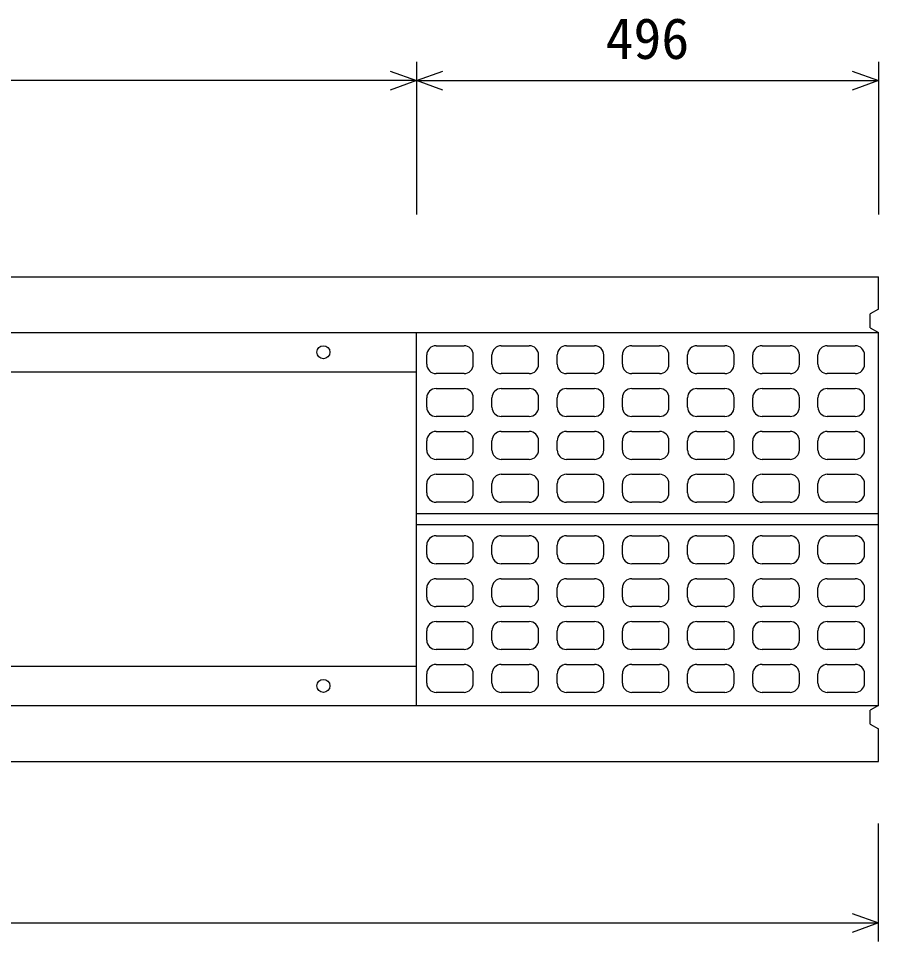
# Model space of a CAD drawing. Units: millimetres, scale not verified. Extents: x -16800 to 16800, y -5940 to 5940.
# Drawn here: x -8967 to -8044, y 2961 to 3952 of the extents above; entities that cross this region are included whole.
import ezdxf
from ezdxf.enums import TextEntityAlignment as Align

# ---------------------------------------------------------------- set-up
doc = ezdxf.new("R2010")
doc.units = ezdxf.units.MM
doc.header["$LTSCALE"] = 20
for name, color, linetype, lineweight in [('0-0_DIM', 7, 'Continuous', 25), ('0-2_HATCH', 6, 'Continuous', 25), ('0-5_OUTLINE', 3, 'Continuous', 25)]:
    doc.layers.add(name, color=color, linetype=linetype, lineweight=lineweight)
doc.styles.add('ＭＳ ゴシック', font='')
doc.styles.get('ＭＳ ゴシック').set_extended_font_data('MS Gothic')

msp = doc.modelspace()

# ---------------------------------------------------------------- linework, layer by layer
at = {"layer": '0-0_DIM'}
for p, q in [((-8539.72, 3905.02), (-8539.72, 3741.26)), ((-8043.72, 3905.02), (-8043.72, 3741.26)), ((-8539.72, 3885.02), (-9547.72, 3885.02)), ((-8539.72, 3885.02), (-8043.72, 3885.02)), ((-8043.72, 2961.26), (-8043.72, 3087.93)), ((-10043.72, 2981.26), (-8043.72, 2981.26))]:
    msp.add_line(p, q, dxfattribs=at)
for points in [[(-8567.91, 3895.28), (-8539.72, 3885.02), (-8567.91, 3874.76)], [(-8511.53, 3874.76), (-8539.72, 3885.02), (-8511.53, 3895.28)], [(-8071.91, 3895.28), (-8043.72, 3885.02), (-8071.91, 3874.76)], [(-8071.91, 2991.52), (-8043.72, 2981.26), (-8071.91, 2971)]]:
    msp.add_lwpolyline(points, dxfattribs=at)
at = {"layer": '0-2_HATCH'}
for p, q in [((-8518.72, 3600.59), (-8488.72, 3600.59)), ((-8448.72, 3600.59), (-8418.72, 3600.59)), ((-8378.72, 3600.59), (-8348.72, 3600.59)), ((-8308.72, 3600.59), (-8278.72, 3600.59)), ((-8238.72, 3600.59), (-8208.72, 3600.59)), ((-8168.72, 3600.59), (-8138.72, 3600.59)), ((-8098.72, 3600.59), (-8068.72, 3600.59)), ((-8528.72, 3580.59), (-8528.72, 3590.59)), ((-8478.72, 3580.59), (-8478.72, 3590.59)), ((-8458.72, 3580.59), (-8458.72, 3590.59)), ((-8408.72, 3580.59), (-8408.72, 3590.59)), ((-8388.72, 3580.59), (-8388.72, 3590.59)), ((-8338.72, 3580.59), (-8338.72, 3590.59)), ((-8318.72, 3580.59), (-8318.72, 3590.59)), ((-8268.72, 3580.59), (-8268.72, 3590.59)), ((-8248.72, 3580.59), (-8248.72, 3590.59)), ((-8198.72, 3580.59), (-8198.72, 3590.59)), ((-8178.72, 3580.59), (-8178.72, 3590.59)), ((-8128.72, 3580.59), (-8128.72, 3590.59)), ((-8108.72, 3580.59), (-8108.72, 3590.59)), ((-8058.72, 3580.59), (-8058.72, 3590.59)), ((-8488.72, 3570.59), (-8518.72, 3570.59)), ((-8418.72, 3570.59), (-8448.72, 3570.59)), ((-8348.72, 3570.59), (-8378.72, 3570.59)), ((-8278.72, 3570.59), (-8308.72, 3570.59)), ((-8208.72, 3570.59), (-8238.72, 3570.59)), ((-8138.72, 3570.59), (-8168.72, 3570.59)), ((-8068.72, 3570.59), (-8098.72, 3570.59)), ((-8518.72, 3554.59), (-8488.72, 3554.59)), ((-8448.72, 3554.59), (-8418.72, 3554.59)), ((-8378.72, 3554.59), (-8348.72, 3554.59)), ((-8308.72, 3554.59), (-8278.72, 3554.59)), ((-8238.72, 3554.59), (-8208.72, 3554.59)), ((-8168.72, 3554.59), (-8138.72, 3554.59)), ((-8098.72, 3554.59), (-8068.72, 3554.59)), ((-8528.72, 3534.59), (-8528.72, 3544.59)), ((-8478.72, 3534.59), (-8478.72, 3544.59)), ((-8458.72, 3534.59), (-8458.72, 3544.59)), ((-8408.72, 3534.59), (-8408.72, 3544.59)), ((-8388.72, 3534.59), (-8388.72, 3544.59)), ((-8338.72, 3534.59), (-8338.72, 3544.59)), ((-8318.72, 3534.59), (-8318.72, 3544.59)), ((-8268.72, 3534.59), (-8268.72, 3544.59)), ((-8248.72, 3534.59), (-8248.72, 3544.59)), ((-8198.72, 3534.59), (-8198.72, 3544.59)), ((-8178.72, 3534.59), (-8178.72, 3544.59)), ((-8128.72, 3534.59), (-8128.72, 3544.59)), ((-8108.72, 3534.59), (-8108.72, 3544.59)), ((-8058.72, 3534.59), (-8058.72, 3544.59)), ((-8488.72, 3524.59), (-8518.72, 3524.59)), ((-8418.72, 3524.59), (-8448.72, 3524.59)), ((-8348.72, 3524.59), (-8378.72, 3524.59)), ((-8278.72, 3524.59), (-8308.72, 3524.59)), ((-8208.72, 3524.59), (-8238.72, 3524.59)), ((-8138.72, 3524.59), (-8168.72, 3524.59)), ((-8068.72, 3524.59), (-8098.72, 3524.59)), ((-8518.72, 3508.59), (-8488.72, 3508.59)), ((-8448.72, 3508.59), (-8418.72, 3508.59)), ((-8378.72, 3508.59), (-8348.72, 3508.59)), ((-8308.72, 3508.59), (-8278.72, 3508.59)), ((-8238.72, 3508.59), (-8208.72, 3508.59)), ((-8168.72, 3508.59), (-8138.72, 3508.59)), ((-8098.72, 3508.59), (-8068.72, 3508.59)), ((-8528.72, 3488.59), (-8528.72, 3498.59)), ((-8478.72, 3488.59), (-8478.72, 3498.59)), ((-8458.72, 3488.59), (-8458.72, 3498.59)), ((-8408.72, 3488.59), (-8408.72, 3498.59)), ((-8388.72, 3488.59), (-8388.72, 3498.59)), ((-8338.72, 3488.59), (-8338.72, 3498.59)), ((-8318.72, 3488.59), (-8318.72, 3498.59)), ((-8268.72, 3488.59), (-8268.72, 3498.59)), ((-8248.72, 3488.59), (-8248.72, 3498.59)), ((-8198.72, 3488.59), (-8198.72, 3498.59)), ((-8178.72, 3488.59), (-8178.72, 3498.59)), ((-8128.72, 3488.59), (-8128.72, 3498.59)), ((-8108.72, 3488.59), (-8108.72, 3498.59)), ((-8058.72, 3488.59), (-8058.72, 3498.59)), ((-8488.72, 3478.59), (-8518.72, 3478.59)), ((-8418.72, 3478.59), (-8448.72, 3478.59)), ((-8348.72, 3478.59), (-8378.72, 3478.59)), ((-8278.72, 3478.59), (-8308.72, 3478.59)), ((-8208.72, 3478.59), (-8238.72, 3478.59)), ((-8138.72, 3478.59), (-8168.72, 3478.59)), ((-8068.72, 3478.59), (-8098.72, 3478.59)), ((-8518.72, 3462.59), (-8488.72, 3462.59)), ((-8448.72, 3462.59), (-8418.72, 3462.59)), ((-8378.72, 3462.59), (-8348.72, 3462.59)), ((-8308.72, 3462.59), (-8278.72, 3462.59)), ((-8238.72, 3462.59), (-8208.72, 3462.59)), ((-8168.72, 3462.59), (-8138.72, 3462.59)), ((-8098.72, 3462.59), (-8068.72, 3462.59)), ((-8528.72, 3442.59), (-8528.72, 3452.59)), ((-8478.72, 3442.59), (-8478.72, 3452.59)), ((-8458.72, 3442.59), (-8458.72, 3452.59)), ((-8408.72, 3442.59), (-8408.72, 3452.59)), ((-8388.72, 3442.59), (-8388.72, 3452.59)), ((-8338.72, 3442.59), (-8338.72, 3452.59)), ((-8318.72, 3442.59), (-8318.72, 3452.59)), ((-8268.72, 3442.59), (-8268.72, 3452.59)), ((-8248.72, 3442.59), (-8248.72, 3452.59)), ((-8198.72, 3442.59), (-8198.72, 3452.59)), ((-8178.72, 3442.59), (-8178.72, 3452.59)), ((-8128.72, 3442.59), (-8128.72, 3452.59)), ((-8108.72, 3442.59), (-8108.72, 3452.59)), ((-8058.72, 3442.59), (-8058.72, 3452.59)), ((-8488.72, 3432.59), (-8518.72, 3432.59)), ((-8418.72, 3432.59), (-8448.72, 3432.59)), ((-8348.72, 3432.59), (-8378.72, 3432.59)), ((-8278.72, 3432.59), (-8308.72, 3432.59)), ((-8208.72, 3432.59), (-8238.72, 3432.59)), ((-8138.72, 3432.59), (-8168.72, 3432.59)), ((-8068.72, 3432.59), (-8098.72, 3432.59)), ((-8518.72, 3396.59), (-8488.72, 3396.59)), ((-8448.72, 3396.59), (-8418.72, 3396.59)), ((-8378.72, 3396.59), (-8348.72, 3396.59)), ((-8308.72, 3396.59), (-8278.72, 3396.59)), ((-8238.72, 3396.59), (-8208.72, 3396.59)), ((-8168.72, 3396.59), (-8138.72, 3396.59)), ((-8098.72, 3396.59), (-8068.72, 3396.59)), ((-8528.72, 3376.59), (-8528.72, 3386.59)), ((-8478.72, 3376.59), (-8478.72, 3386.59)), ((-8458.72, 3376.59), (-8458.72, 3386.59)), ((-8408.72, 3376.59), (-8408.72, 3386.59)), ((-8388.72, 3376.59), (-8388.72, 3386.59)), ((-8338.72, 3376.59), (-8338.72, 3386.59)), ((-8318.72, 3376.59), (-8318.72, 3386.59)), ((-8268.72, 3376.59), (-8268.72, 3386.59)), ((-8248.72, 3376.59), (-8248.72, 3386.59)), ((-8198.72, 3376.59), (-8198.72, 3386.59)), ((-8178.72, 3376.59), (-8178.72, 3386.59)), ((-8128.72, 3376.59), (-8128.72, 3386.59)), ((-8108.72, 3376.59), (-8108.72, 3386.59)), ((-8058.72, 3376.59), (-8058.72, 3386.59)), ((-8488.72, 3366.59), (-8518.72, 3366.59)), ((-8418.72, 3366.59), (-8448.72, 3366.59)), ((-8348.72, 3366.59), (-8378.72, 3366.59)), ((-8278.72, 3366.59), (-8308.72, 3366.59)), ((-8208.72, 3366.59), (-8238.72, 3366.59)), ((-8138.72, 3366.59), (-8168.72, 3366.59)), ((-8068.72, 3366.59), (-8098.72, 3366.59)), ((-8518.72, 3350.59), (-8488.72, 3350.59)), ((-8448.72, 3350.59), (-8418.72, 3350.59)), ((-8378.72, 3350.59), (-8348.72, 3350.59)), ((-8308.72, 3350.59), (-8278.72, 3350.59)), ((-8238.72, 3350.59), (-8208.72, 3350.59)), ((-8168.72, 3350.59), (-8138.72, 3350.59)), ((-8098.72, 3350.59), (-8068.72, 3350.59)), ((-8528.72, 3330.59), (-8528.72, 3340.59)), ((-8478.72, 3330.59), (-8478.72, 3340.59)), ((-8458.72, 3330.59), (-8458.72, 3340.59)), ((-8408.72, 3330.59), (-8408.72, 3340.59)), ((-8388.72, 3330.59), (-8388.72, 3340.59)), ((-8338.72, 3330.59), (-8338.72, 3340.59)), ((-8318.72, 3330.59), (-8318.72, 3340.59)), ((-8268.72, 3330.59), (-8268.72, 3340.59)), ((-8248.72, 3330.59), (-8248.72, 3340.59)), ((-8198.72, 3330.59), (-8198.72, 3340.59)), ((-8178.72, 3330.59), (-8178.72, 3340.59)), ((-8128.72, 3330.59), (-8128.72, 3340.59)), ((-8108.72, 3330.59), (-8108.72, 3340.59)), ((-8058.72, 3330.59), (-8058.72, 3340.59)), ((-8488.72, 3320.59), (-8518.72, 3320.59)), ((-8418.72, 3320.59), (-8448.72, 3320.59)), ((-8348.72, 3320.59), (-8378.72, 3320.59)), ((-8278.72, 3320.59), (-8308.72, 3320.59)), ((-8208.72, 3320.59), (-8238.72, 3320.59)), ((-8138.72, 3320.59), (-8168.72, 3320.59)), ((-8068.72, 3320.59), (-8098.72, 3320.59)), ((-8518.72, 3304.59), (-8488.72, 3304.59)), ((-8448.72, 3304.59), (-8418.72, 3304.59)), ((-8378.72, 3304.59), (-8348.72, 3304.59)), ((-8308.72, 3304.59), (-8278.72, 3304.59)), ((-8238.72, 3304.59), (-8208.72, 3304.59)), ((-8168.72, 3304.59), (-8138.72, 3304.59)), ((-8098.72, 3304.59), (-8068.72, 3304.59)), ((-8528.72, 3284.59), (-8528.72, 3294.59)), ((-8478.72, 3284.59), (-8478.72, 3294.59)), ((-8458.72, 3284.59), (-8458.72, 3294.59)), ((-8408.72, 3284.59), (-8408.72, 3294.59)), ((-8388.72, 3284.59), (-8388.72, 3294.59)), ((-8338.72, 3284.59), (-8338.72, 3294.59)), ((-8318.72, 3284.59), (-8318.72, 3294.59)), ((-8268.72, 3284.59), (-8268.72, 3294.59)), ((-8248.72, 3284.59), (-8248.72, 3294.59)), ((-8198.72, 3284.59), (-8198.72, 3294.59)), ((-8178.72, 3284.59), (-8178.72, 3294.59)), ((-8128.72, 3284.59), (-8128.72, 3294.59)), ((-8108.72, 3284.59), (-8108.72, 3294.59)), ((-8058.72, 3284.59), (-8058.72, 3294.59)), ((-8488.72, 3274.59), (-8518.72, 3274.59)), ((-8418.72, 3274.59), (-8448.72, 3274.59)), ((-8348.72, 3274.59), (-8378.72, 3274.59)), ((-8278.72, 3274.59), (-8308.72, 3274.59)), ((-8208.72, 3274.59), (-8238.72, 3274.59)), ((-8138.72, 3274.59), (-8168.72, 3274.59)), ((-8068.72, 3274.59), (-8098.72, 3274.59)), ((-8518.72, 3258.59), (-8488.72, 3258.59)), ((-8448.72, 3258.59), (-8418.72, 3258.59)), ((-8378.72, 3258.59), (-8348.72, 3258.59)), ((-8308.72, 3258.59), (-8278.72, 3258.59)), ((-8238.72, 3258.59), (-8208.72, 3258.59)), ((-8168.72, 3258.59), (-8138.72, 3258.59)), ((-8098.72, 3258.59), (-8068.72, 3258.59)), ((-8528.72, 3238.59), (-8528.72, 3248.59)), ((-8478.72, 3238.59), (-8478.72, 3248.59)), ((-8458.72, 3238.59), (-8458.72, 3248.59)), ((-8408.72, 3238.59), (-8408.72, 3248.59)), ((-8388.72, 3238.59), (-8388.72, 3248.59)), ((-8338.72, 3238.59), (-8338.72, 3248.59)), ((-8318.72, 3238.59), (-8318.72, 3248.59)), ((-8268.72, 3238.59), (-8268.72, 3248.59)), ((-8248.72, 3238.59), (-8248.72, 3248.59)), ((-8198.72, 3238.59), (-8198.72, 3248.59)), ((-8178.72, 3238.59), (-8178.72, 3248.59)), ((-8128.72, 3238.59), (-8128.72, 3248.59)), ((-8108.72, 3238.59), (-8108.72, 3248.59)), ((-8058.72, 3238.59), (-8058.72, 3248.59)), ((-8488.72, 3228.59), (-8518.72, 3228.59)), ((-8418.72, 3228.59), (-8448.72, 3228.59)), ((-8348.72, 3228.59), (-8378.72, 3228.59)), ((-8278.72, 3228.59), (-8308.72, 3228.59)), ((-8208.72, 3228.59), (-8238.72, 3228.59)), ((-8138.72, 3228.59), (-8168.72, 3228.59)), ((-8068.72, 3228.59), (-8098.72, 3228.59))]:
    msp.add_line(p, q, dxfattribs=at)
for centre in [(-8639.72, 3593.59), (-8639.72, 3235.59)]:
    msp.add_circle(centre, 7, dxfattribs=at)
for centre, start, end in [((-8518.72, 3590.59), 90, 180), ((-8488.72, 3590.59), 0, 90), ((-8448.72, 3590.59), 90, 180), ((-8418.72, 3590.59), 0, 90), ((-8378.72, 3590.59), 90, 180), ((-8348.72, 3590.59), 0, 90), ((-8308.72, 3590.59), 90, 180), ((-8278.72, 3590.59), 0, 90), ((-8238.72, 3590.59), 90, 180), ((-8208.72, 3590.59), 0, 90), ((-8168.72, 3590.59), 90, 180), ((-8138.72, 3590.59), 0, 90), ((-8098.72, 3590.59), 90, 180), ((-8068.72, 3590.59), 0, 90), ((-8518.72, 3580.59), 180, 270), ((-8488.72, 3580.59), 270, 0), ((-8448.72, 3580.59), 180, 270), ((-8418.72, 3580.59), 270, 0), ((-8378.72, 3580.59), 180, 270), ((-8348.72, 3580.59), 270, 0), ((-8308.72, 3580.59), 180, 270), ((-8278.72, 3580.59), 270, 0), ((-8238.72, 3580.59), 180, 270), ((-8208.72, 3580.59), 270, 0), ((-8168.72, 3580.59), 180, 270), ((-8138.72, 3580.59), 270, 0), ((-8098.72, 3580.59), 180, 270), ((-8068.72, 3580.59), 270, 0), ((-8518.72, 3544.59), 90, 180), ((-8488.72, 3544.59), 0, 90), ((-8448.72, 3544.59), 90, 180), ((-8418.72, 3544.59), 0, 90), ((-8378.72, 3544.59), 90, 180), ((-8348.72, 3544.59), 0, 90), ((-8308.72, 3544.59), 90, 180), ((-8278.72, 3544.59), 0, 90), ((-8238.72, 3544.59), 90, 180), ((-8208.72, 3544.59), 0, 90), ((-8168.72, 3544.59), 90, 180), ((-8138.72, 3544.59), 0, 90), ((-8098.72, 3544.59), 90, 180), ((-8068.72, 3544.59), 0, 90), ((-8518.72, 3534.59), 180, 270), ((-8488.72, 3534.59), 270, 0), ((-8448.72, 3534.59), 180, 270), ((-8418.72, 3534.59), 270, 0), ((-8378.72, 3534.59), 180, 270), ((-8348.72, 3534.59), 270, 0), ((-8308.72, 3534.59), 180, 270), ((-8278.72, 3534.59), 270, 0), ((-8238.72, 3534.59), 180, 270), ((-8208.72, 3534.59), 270, 0), ((-8168.72, 3534.59), 180, 270), ((-8138.72, 3534.59), 270, 0), ((-8098.72, 3534.59), 180, 270), ((-8068.72, 3534.59), 270, 0), ((-8518.72, 3498.59), 90, 180), ((-8488.72, 3498.59), 0, 90), ((-8448.72, 3498.59), 90, 180), ((-8418.72, 3498.59), 0, 90), ((-8378.72, 3498.59), 90, 180), ((-8348.72, 3498.59), 0, 90), ((-8308.72, 3498.59), 90, 180), ((-8278.72, 3498.59), 0, 90), ((-8238.72, 3498.59), 90, 180), ((-8208.72, 3498.59), 0, 90), ((-8168.72, 3498.59), 90, 180), ((-8138.72, 3498.59), 0, 90), ((-8098.72, 3498.59), 90, 180), ((-8068.72, 3498.59), 0, 90), ((-8518.72, 3488.59), 180, 270), ((-8488.72, 3488.59), 270, 0), ((-8448.72, 3488.59), 180, 270), ((-8418.72, 3488.59), 270, 0), ((-8378.72, 3488.59), 180, 270), ((-8348.72, 3488.59), 270, 0), ((-8308.72, 3488.59), 180, 270), ((-8278.72, 3488.59), 270, 0), ((-8238.72, 3488.59), 180, 270), ((-8208.72, 3488.59), 270, 0), ((-8168.72, 3488.59), 180, 270), ((-8138.72, 3488.59), 270, 0), ((-8098.72, 3488.59), 180, 270), ((-8068.72, 3488.59), 270, 0), ((-8518.72, 3452.59), 90, 180), ((-8488.72, 3452.59), 0, 90), ((-8448.72, 3452.59), 90, 180), ((-8418.72, 3452.59), 0, 90), ((-8378.72, 3452.59), 90, 180), ((-8348.72, 3452.59), 0, 90), ((-8308.72, 3452.59), 90, 180), ((-8278.72, 3452.59), 0, 90), ((-8238.72, 3452.59), 90, 180), ((-8208.72, 3452.59), 0, 90), ((-8168.72, 3452.59), 90, 180), ((-8138.72, 3452.59), 0, 90), ((-8098.72, 3452.59), 90, 180), ((-8068.72, 3452.59), 0, 90), ((-8518.72, 3442.59), 180, 270), ((-8488.72, 3442.59), 270, 0), ((-8448.72, 3442.59), 180, 270), ((-8418.72, 3442.59), 270, 0), ((-8378.72, 3442.59), 180, 270), ((-8348.72, 3442.59), 270, 0), ((-8308.72, 3442.59), 180, 270), ((-8278.72, 3442.59), 270, 0), ((-8238.72, 3442.59), 180, 270), ((-8208.72, 3442.59), 270, 0), ((-8168.72, 3442.59), 180, 270), ((-8138.72, 3442.59), 270, 0), ((-8098.72, 3442.59), 180, 270), ((-8068.72, 3442.59), 270, 0), ((-8518.72, 3386.59), 90, 180), ((-8488.72, 3386.59), 0, 90), ((-8448.72, 3386.59), 90, 180), ((-8418.72, 3386.59), 0, 90), ((-8378.72, 3386.59), 90, 180), ((-8348.72, 3386.59), 0, 90), ((-8308.72, 3386.59), 90, 180), ((-8278.72, 3386.59), 0, 90), ((-8238.72, 3386.59), 90, 180), ((-8208.72, 3386.59), 0, 90), ((-8168.72, 3386.59), 90, 180), ((-8138.72, 3386.59), 0, 90), ((-8098.72, 3386.59), 90, 180), ((-8068.72, 3386.59), 0, 90), ((-8518.72, 3376.59), 180, 270), ((-8488.72, 3376.59), 270, 0), ((-8448.72, 3376.59), 180, 270), ((-8418.72, 3376.59), 270, 0), ((-8378.72, 3376.59), 180, 270), ((-8348.72, 3376.59), 270, 0), ((-8308.72, 3376.59), 180, 270), ((-8278.72, 3376.59), 270, 0), ((-8238.72, 3376.59), 180, 270), ((-8208.72, 3376.59), 270, 0), ((-8168.72, 3376.59), 180, 270), ((-8138.72, 3376.59), 270, 0), ((-8098.72, 3376.59), 180, 270), ((-8068.72, 3376.59), 270, 0), ((-8518.72, 3340.59), 90, 180), ((-8488.72, 3340.59), 0, 90), ((-8448.72, 3340.59), 90, 180), ((-8418.72, 3340.59), 0, 90), ((-8378.72, 3340.59), 90, 180), ((-8348.72, 3340.59), 0, 90), ((-8308.72, 3340.59), 90, 180), ((-8278.72, 3340.59), 0, 90), ((-8238.72, 3340.59), 90, 180), ((-8208.72, 3340.59), 0, 90), ((-8168.72, 3340.59), 90, 180), ((-8138.72, 3340.59), 0, 90), ((-8098.72, 3340.59), 90, 180), ((-8068.72, 3340.59), 0, 90), ((-8518.72, 3330.59), 180, 270), ((-8488.72, 3330.59), 270, 0), ((-8448.72, 3330.59), 180, 270), ((-8418.72, 3330.59), 270, 0), ((-8378.72, 3330.59), 180, 270), ((-8348.72, 3330.59), 270, 0), ((-8308.72, 3330.59), 180, 270), ((-8278.72, 3330.59), 270, 0), ((-8238.72, 3330.59), 180, 270), ((-8208.72, 3330.59), 270, 0), ((-8168.72, 3330.59), 180, 270), ((-8138.72, 3330.59), 270, 0), ((-8098.72, 3330.59), 180, 270), ((-8068.72, 3330.59), 270, 0), ((-8518.72, 3294.59), 90, 180), ((-8488.72, 3294.59), 0, 90), ((-8448.72, 3294.59), 90, 180), ((-8418.72, 3294.59), 0, 90), ((-8378.72, 3294.59), 90, 180), ((-8348.72, 3294.59), 0, 90), ((-8308.72, 3294.59), 90, 180), ((-8278.72, 3294.59), 0, 90), ((-8238.72, 3294.59), 90, 180), ((-8208.72, 3294.59), 0, 90), ((-8168.72, 3294.59), 90, 180), ((-8138.72, 3294.59), 0, 90), ((-8098.72, 3294.59), 90, 180), ((-8068.72, 3294.59), 0, 90), ((-8518.72, 3284.59), 180, 270), ((-8488.72, 3284.59), 270, 0), ((-8448.72, 3284.59), 180, 270), ((-8418.72, 3284.59), 270, 0), ((-8378.72, 3284.59), 180, 270), ((-8348.72, 3284.59), 270, 0), ((-8308.72, 3284.59), 180, 270), ((-8278.72, 3284.59), 270, 0), ((-8238.72, 3284.59), 180, 270), ((-8208.72, 3284.59), 270, 0), ((-8168.72, 3284.59), 180, 270), ((-8138.72, 3284.59), 270, 0), ((-8098.72, 3284.59), 180, 270), ((-8068.72, 3284.59), 270, 0), ((-8518.72, 3248.59), 90, 180), ((-8488.72, 3248.59), 0, 90), ((-8448.72, 3248.59), 90, 180), ((-8418.72, 3248.59), 0, 90), ((-8378.72, 3248.59), 90, 180), ((-8348.72, 3248.59), 0, 90), ((-8308.72, 3248.59), 90, 180), ((-8278.72, 3248.59), 0, 90), ((-8238.72, 3248.59), 90, 180), ((-8208.72, 3248.59), 0, 90), ((-8168.72, 3248.59), 90, 180), ((-8138.72, 3248.59), 0, 90), ((-8098.72, 3248.59), 90, 180), ((-8068.72, 3248.59), 0, 90), ((-8518.72, 3238.59), 180, 270), ((-8488.72, 3238.59), 270, 0), ((-8448.72, 3238.59), 180, 270), ((-8418.72, 3238.59), 270, 0), ((-8378.72, 3238.59), 180, 270), ((-8348.72, 3238.59), 270, 0), ((-8308.72, 3238.59), 180, 270), ((-8278.72, 3238.59), 270, 0), ((-8238.72, 3238.59), 180, 270), ((-8208.72, 3238.59), 270, 0), ((-8168.72, 3238.59), 180, 270), ((-8138.72, 3238.59), 270, 0), ((-8098.72, 3238.59), 180, 270), ((-8068.72, 3238.59), 270, 0)]:
    msp.add_arc(centre, 10, start, end, dxfattribs=at)
at = {"layer": '0-5_OUTLINE'}
for p, q in [((-10043.72, 3674.59), (-8043.72, 3674.59)), ((-8043.72, 3639.59), (-8043.72, 3674.59)), ((-8043.72, 3639.59), (-8052.72, 3634.59)), ((-8052.72, 3619.59), (-8052.72, 3634.59)), ((-8052.72, 3619.59), (-8043.72, 3614.59)), ((-10043.72, 3614.59), (-8043.72, 3614.59)), ((-8539.72, 3214.59), (-8539.72, 3614.59)), ((-8043.72, 3214.59), (-8043.72, 3614.59)), ((-9547.72, 3572.59), (-8539.72, 3572.59)), ((-8539.72, 3420.59), (-8043.72, 3420.59)), ((-8539.72, 3408.59), (-8043.72, 3408.59)), ((-9547.72, 3256.59), (-8539.72, 3256.59)), ((-10043.72, 3214.59), (-8043.72, 3214.59)), ((-10043.72, 3214.59), (-8043.72, 3214.59)), ((-8043.72, 3214.59), (-8052.72, 3209.59)), ((-8052.72, 3194.59), (-8052.72, 3209.59)), ((-8052.72, 3194.59), (-8043.72, 3189.59)), ((-8043.72, 3154.59), (-8043.72, 3189.59)), ((-10043.72, 3154.59), (-8043.72, 3154.59))]:
    msp.add_line(p, q, dxfattribs=at)

# ---------------------------------------------------------------- texts
at = {"layer": '0-0_DIM', "style": 'ＭＳ ゴシック'}
msp.add_text('496', height=43.99, dxfattribs=at).set_placement((-8336.72, 3895.02), align=Align.BOTTOM_LEFT)

doc.saveas('drawing.dxf')
